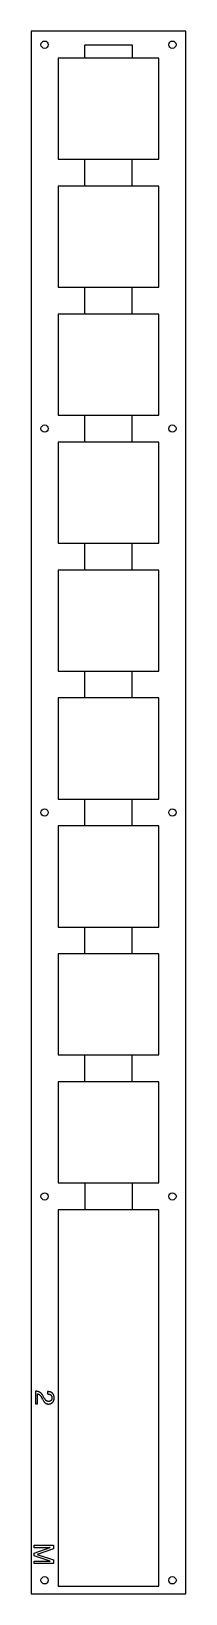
# Model space of a CAD drawing. Extents: x -4 to 37, y -4 to 403.
import ezdxf

# ---------------------------------------------------------------- set-up
doc = ezdxf.new("R2010")
doc.units = 0
for name, color, linetype in [('BORDER', 7, 'CONTINUOUS'), ('GRID_LED', 6, 'CONTINUOUS'), ('GRID_PCB_EX', 6, 'CONTINUOUS'), ('SCREWS-BORDER', 3, 'CONTINUOUS'), ('STRIP_CUTS', 3, 'CONTINUOUS'), ('TEXT_LAYER$TXT_02', 4, 'CONTINUOUS'), ('TEXT_LAYER$TXT_MKR1000', 4, 'CONTINUOUS')]:
    doc.layers.add(name, color=color, linetype=linetype)

msp = doc.modelspace()

# ---------------------------------------------------------------- linework, layer by layer
at = {"layer": 'BORDER'}
for p, q in [((36.83, 403.46), (-3.5, 403.46)), ((-3.5, 403.46), (-3.5, -3.5)), ((36.83, -3.5), (36.83, 403.46)), ((-3.5, -3.5), (36.83, -3.5))]:
    msp.add_line(p, q, dxfattribs=at)
at = {"layer": 'GRID_LED'}
for p, q in [((29.83, 396.46), (3.5, 396.46)), ((3.5, 396.46), (3.5, 370.13)), ((29.83, 370.13), (29.83, 396.46)), ((3.5, 370.13), (29.83, 370.13)), ((29.83, 363.13), (3.5, 363.13)), ((3.5, 363.13), (3.5, 336.8)), ((29.83, 336.8), (29.83, 363.13)), ((3.5, 336.8), (29.83, 336.8)), ((29.83, 329.8), (3.5, 329.8)), ((3.5, 329.8), (3.5, 303.47)), ((29.83, 303.47), (29.83, 329.8)), ((3.5, 303.47), (29.83, 303.47)), ((29.83, 296.47), (3.5, 296.47)), ((3.5, 296.47), (3.5, 270.14)), ((29.83, 270.14), (29.83, 296.47)), ((3.5, 270.14), (29.83, 270.14)), ((29.83, 263.14), (3.5, 263.14)), ((3.5, 263.14), (3.5, 236.81)), ((29.83, 236.81), (29.83, 263.14)), ((3.5, 236.81), (29.83, 236.81)), ((29.83, 229.81), (3.5, 229.81)), ((3.5, 229.81), (3.5, 203.48)), ((29.83, 203.48), (29.83, 229.81)), ((3.5, 203.48), (29.83, 203.48)), ((29.83, 196.48), (3.5, 196.48)), ((3.5, 196.48), (3.5, 170.15)), ((29.83, 170.15), (29.83, 196.48)), ((3.5, 170.15), (29.83, 170.15)), ((29.83, 163.15), (3.5, 163.15)), ((3.5, 163.15), (3.5, 136.82)), ((29.83, 136.82), (29.83, 163.15)), ((3.5, 136.82), (29.83, 136.82)), ((29.83, 129.82), (3.5, 129.82)), ((3.5, 129.82), (3.5, 103.49)), ((29.83, 103.49), (29.83, 129.82)), ((3.5, 103.49), (29.83, 103.49))]:
    msp.add_line(p, q, dxfattribs=at)
at = {"layer": 'GRID_PCB_EX'}
for p, q in [((29.83, 96.49), (3.5, 96.49)), ((3.5, 96.49), (3.5, -1.5)), ((29.83, -1.5), (29.83, 96.49)), ((3.5, -1.5), (29.83, -1.5))]:
    msp.add_line(p, q, dxfattribs=at)
at = {"layer": 'SCREWS-BORDER'}
for centre in [(0, 399.96), (33.33, 399.96), (0, 299.97), (33.33, 299.97), (0, 199.98), (33.33, 199.98), (0, 99.99), (33.33, 99.99), (0, 0), (33.33, 0)]:
    msp.add_circle(centre, 0.95, dxfattribs=at)
at = {"layer": 'STRIP_CUTS'}
for p, q in [((10.47, 396.46), (10.47, 399.96)), ((10.47, 399.96), (22.87, 399.96)), ((22.87, 399.96), (22.87, 396.46)), ((10.47, 363.13), (10.47, 370.13)), ((22.87, 363.13), (22.87, 370.13)), ((10.47, 329.8), (10.47, 336.8)), ((22.87, 329.8), (22.87, 336.8)), ((10.47, 296.47), (10.47, 303.47)), ((22.87, 296.47), (22.87, 303.47)), ((10.47, 263.14), (10.47, 270.14)), ((22.87, 263.14), (22.87, 270.14)), ((10.47, 229.81), (10.47, 236.81)), ((22.87, 229.81), (22.87, 236.81)), ((10.47, 196.48), (10.47, 203.48)), ((22.87, 196.48), (22.87, 203.48)), ((10.47, 163.15), (10.47, 170.15)), ((22.87, 163.15), (22.87, 170.15)), ((10.47, 129.82), (10.47, 136.82)), ((22.87, 129.82), (22.87, 136.82)), ((10.47, 103.49), (10.47, 96.49)), ((22.87, 103.49), (22.87, 96.49))]:
    msp.add_line(p, q, dxfattribs=at)
at = {"layer": 'TEXT_LAYER$TXT_02'}
for p, q in [((-2.31, 49.27), (-2.41, 49.28)), ((-2.41, 49.28), (-2.41, 45.93)), ((-2.22, 49.26), (-2.31, 49.27)), ((-2.12, 49.25), (-2.22, 49.26)), ((-2.03, 49.24), (-2.12, 49.25)), ((-1.94, 49.22), (-2.03, 49.24)), ((-1.85, 49.2), (-1.94, 49.22)), ((-1.75, 49.18), (-1.85, 49.2)), ((-1.66, 49.15), (-1.75, 49.18)), ((-1.57, 49.12), (-1.66, 49.15)), ((-1.48, 49.09), (-1.57, 49.12)), ((-1.4, 49.06), (-1.48, 49.09)), ((-1.31, 49.02), (-1.4, 49.06)), ((-1.25, 48.98), (-1.31, 49.02)), ((-1.19, 48.94), (-1.25, 48.98)), ((-1.12, 48.9), (-1.19, 48.94)), ((-1.07, 48.86), (-1.12, 48.9)), ((-1.01, 48.81), (-1.07, 48.86)), ((0.82, 49.16), (0.74, 49.16)), ((0.74, 49.16), (0.74, 48.54)), ((0.89, 49.15), (0.82, 49.16)), ((0.97, 49.15), (0.89, 49.15)), ((1.04, 49.14), (0.97, 49.15)), ((1.11, 49.13), (1.04, 49.14)), ((1.18, 49.12), (1.11, 49.13)), ((1.25, 49.11), (1.18, 49.12)), ((1.32, 49.09), (1.25, 49.11)), ((1.38, 49.08), (1.32, 49.09)), ((1.44, 49.06), (1.38, 49.08)), ((1.5, 49.04), (1.44, 49.06)), ((1.53, 49.03), (1.5, 49.04)), ((1.56, 49.02), (1.53, 49.03)), ((1.59, 49.01), (1.56, 49.02)), ((1.62, 49), (1.59, 49.01)), ((1.65, 48.99), (1.62, 49)), ((1.67, 48.98), (1.65, 48.99)), ((1.7, 48.96), (1.67, 48.98)), ((1.73, 48.95), (1.7, 48.96)), ((1.75, 48.94), (1.73, 48.95)), ((1.78, 48.92), (1.75, 48.94)), ((1.82, 48.9), (1.78, 48.92)), ((1.84, 48.88), (1.82, 48.9)), ((1.86, 48.87), (1.84, 48.88)), ((1.88, 48.86), (1.86, 48.87)), ((1.9, 48.84), (1.88, 48.86)), ((1.92, 48.83), (1.9, 48.84)), ((-2.41, 45.93), (-1.83, 45.93)), ((-1.83, 45.93), (-1.83, 48.59)), ((-1.83, 48.59), (-1.77, 48.57)), ((-1.77, 48.57), (-1.72, 48.55)), ((-1.72, 48.55), (-1.66, 48.52)), ((-1.66, 48.52), (-1.61, 48.5)), ((-1.61, 48.5), (-1.56, 48.47)), ((-1.56, 48.47), (-1.51, 48.44)), ((-1.51, 48.44), (-1.46, 48.4)), ((-1.46, 48.4), (-1.41, 48.37)), ((-1.41, 48.37), (-1.36, 48.34)), ((-1.36, 48.34), (-1.32, 48.3)), ((-1.32, 48.3), (-1.27, 48.26)), ((-1.27, 48.26), (-1.23, 48.22)), ((-1.23, 48.22), (-1.18, 48.18)), ((-1.18, 48.18), (-1.14, 48.14)), ((-1.14, 48.14), (-1.1, 48.09)), ((-1.1, 48.09), (-1.07, 48.05)), ((-1.07, 48.05), (-1.03, 48)), ((-1.03, 48), (-0.99, 47.95)), ((-0.95, 48.76), (-1.01, 48.81)), ((-0.99, 47.95), (-0.96, 47.9)), ((-0.96, 47.9), (-0.93, 47.85)), ((-0.9, 48.72), (-0.95, 48.76)), ((-0.93, 47.85), (-0.9, 47.8)), ((-0.85, 48.66), (-0.9, 48.72)), ((-0.9, 47.8), (-0.87, 47.75)), ((-0.87, 47.75), (-0.84, 47.69)), ((-0.8, 48.61), (-0.85, 48.66)), ((-0.84, 47.69), (-0.82, 47.64)), ((-0.82, 47.64), (-0.56, 47.17)), ((-0.75, 48.56), (-0.8, 48.61)), ((-0.7, 48.5), (-0.75, 48.56)), ((-0.66, 48.44), (-0.7, 48.5)), ((-0.61, 48.38), (-0.66, 48.44)), ((-0.57, 48.32), (-0.61, 48.38)), ((-0.53, 48.26), (-0.57, 48.32)), ((-0.56, 47.17), (-0.48, 47.03)), ((-0.5, 48.2), (-0.53, 48.26)), ((-0.46, 48.13), (-0.5, 48.2)), ((-0.48, 47.03), (-0.4, 46.89)), ((-0.08, 47.48), (-0.46, 48.13)), ((-0.4, 46.89), (-0.32, 46.77)), ((-0.32, 46.77), (-0.24, 46.65)), ((-0.24, 46.65), (-0.17, 46.55)), ((-0.17, 46.55), (-0.14, 46.51)), ((-0.14, 46.51), (-0.1, 46.46)), ((-0.1, 46.46), (-0.07, 46.42)), ((-0.02, 47.37), (-0.08, 47.48)), ((-0.07, 46.42), (-0.04, 46.39)), ((-0.04, 46.39), (-0.01, 46.35)), ((0.04, 47.28), (-0.02, 47.37)), ((-0.01, 46.35), (0.02, 46.32)), ((0.02, 46.32), (0.05, 46.29)), ((0.1, 47.19), (0.04, 47.28)), ((0.05, 46.29), (0.08, 46.27)), ((0.08, 46.27), (0.1, 46.25)), ((0.15, 47.11), (0.1, 47.19)), ((0.1, 46.25), (0.13, 46.22)), ((0.13, 46.22), (0.16, 46.2)), ((0.21, 47.03), (0.15, 47.11)), ((0.16, 46.2), (0.19, 46.18)), ((0.19, 46.18), (0.21, 46.16)), ((0.23, 47), (0.21, 47.03)), ((0.21, 46.16), (0.24, 46.14)), ((0.26, 46.97), (0.23, 47)), ((0.24, 46.14), (0.27, 46.12)), ((0.28, 46.94), (0.26, 46.97)), ((0.27, 46.12), (0.3, 46.1)), ((0.3, 46.91), (0.28, 46.94)), ((0.33, 46.89), (0.3, 46.91)), ((0.3, 46.1), (0.33, 46.09)), ((0.35, 46.86), (0.33, 46.89)), ((0.33, 46.09), (0.36, 46.07)), ((0.37, 46.85), (0.35, 46.86)), ((0.36, 46.07), (0.39, 46.05)), ((0.39, 46.83), (0.37, 46.85)), ((0.4, 46.81), (0.39, 46.83)), ((0.39, 46.05), (0.42, 46.04)), ((0.42, 46.8), (0.4, 46.81)), ((0.44, 46.78), (0.42, 46.8)), ((0.42, 46.04), (0.45, 46.02)), ((0.46, 46.77), (0.44, 46.78)), ((0.45, 46.02), (0.48, 46.01)), ((0.48, 46.76), (0.46, 46.77)), ((0.5, 46.74), (0.48, 46.76)), ((0.48, 46.01), (0.51, 46)), ((0.52, 46.73), (0.5, 46.74)), ((0.51, 46), (0.55, 45.99)), ((0.54, 46.72), (0.52, 46.73)), ((0.55, 46.71), (0.54, 46.72)), ((0.57, 46.69), (0.55, 46.71)), ((0.55, 45.99), (0.58, 45.98)), ((0.59, 46.68), (0.57, 46.69)), ((0.58, 45.98), (0.61, 45.97)), ((0.61, 46.67), (0.59, 46.68)), ((0.63, 46.66), (0.61, 46.67)), ((0.61, 45.97), (0.64, 45.96)), ((0.65, 46.66), (0.63, 46.66)), ((0.64, 45.96), (0.68, 45.95)), ((0.67, 46.65), (0.65, 46.66)), ((0.69, 46.64), (0.67, 46.65)), ((0.68, 45.95), (0.71, 45.94)), ((0.72, 46.63), (0.69, 46.64)), ((0.71, 45.94), (0.74, 45.93)), ((0.74, 46.62), (0.72, 46.63)), ((0.74, 48.54), (0.79, 48.53)), ((0.76, 46.62), (0.74, 46.62)), ((0.74, 45.93), (0.78, 45.93)), ((0.78, 46.61), (0.76, 46.62)), ((0.8, 46.61), (0.78, 46.61)), ((0.78, 45.93), (0.81, 45.92)), ((0.79, 48.53), (0.85, 48.53)), ((0.82, 46.6), (0.8, 46.61)), ((0.81, 45.92), (0.85, 45.92)), ((0.84, 46.6), (0.82, 46.6)), ((0.86, 46.6), (0.84, 46.6)), ((0.85, 48.53), (0.9, 48.53)), ((0.85, 45.92), (0.88, 45.91)), ((0.89, 46.59), (0.86, 46.6)), ((0.88, 45.91), (0.92, 45.91)), ((0.91, 46.59), (0.89, 46.59)), ((0.9, 48.53), (0.95, 48.52)), ((0.93, 46.59), (0.91, 46.59)), ((0.92, 45.91), (0.95, 45.91)), ((0.95, 46.59), (0.93, 46.59)), ((0.95, 48.52), (1, 48.52)), ((0.97, 46.59), (0.95, 46.59)), ((0.95, 45.91), (0.99, 45.91)), ((1, 46.59), (0.97, 46.59)), ((0.99, 45.91), (1.02, 45.91)), ((1, 48.52), (1.05, 48.51)), ((1.02, 46.59), (1, 46.59)), ((1.05, 46.59), (1.02, 46.59)), ((1.02, 45.91), (1.06, 45.91)), ((1.05, 48.51), (1.1, 48.5)), ((1.08, 46.59), (1.05, 46.59)), ((1.06, 45.91), (1.09, 45.91)), ((1.1, 46.59), (1.08, 46.59)), ((1.09, 45.91), (1.13, 45.91)), ((1.1, 48.5), (1.14, 48.49)), ((1.13, 46.59), (1.1, 46.59)), ((1.15, 46.59), (1.13, 46.59)), ((1.13, 45.91), (1.16, 45.91)), ((1.14, 48.49), (1.19, 48.48)), ((1.18, 46.6), (1.15, 46.59)), ((1.16, 45.91), (1.2, 45.92)), ((1.2, 46.6), (1.18, 46.6)), ((1.19, 48.48), (1.23, 48.47)), ((1.22, 46.61), (1.2, 46.6)), ((1.2, 45.92), (1.23, 45.92)), ((1.25, 46.61), (1.22, 46.61)), ((1.23, 48.47), (1.27, 48.46)), ((1.23, 45.92), (1.26, 45.93)), ((1.27, 46.62), (1.25, 46.61)), ((1.26, 45.93), (1.3, 45.93)), ((1.27, 48.46), (1.31, 48.45)), ((1.29, 46.62), (1.27, 46.62)), ((1.31, 46.63), (1.29, 46.62)), ((1.3, 45.93), (1.33, 45.94)), ((1.31, 48.45), (1.34, 48.44)), ((1.34, 46.63), (1.31, 46.63)), ((1.33, 45.94), (1.36, 45.95)), ((1.34, 48.44), (1.36, 48.43)), ((1.36, 46.64), (1.34, 46.63)), ((1.36, 48.43), (1.38, 48.42)), ((1.38, 46.65), (1.36, 46.64)), ((1.36, 45.95), (1.39, 45.95)), ((1.38, 48.42), (1.4, 48.42)), ((1.4, 46.66), (1.38, 46.65)), ((1.39, 45.95), (1.43, 45.96)), ((1.4, 48.42), (1.41, 48.41)), ((1.42, 46.67), (1.4, 46.66)), ((1.41, 48.41), (1.43, 48.4)), ((1.44, 46.68), (1.42, 46.67)), ((1.43, 48.4), (1.45, 48.39)), ((1.43, 45.96), (1.46, 45.97)), ((1.46, 46.68), (1.44, 46.68)), ((1.45, 48.39), (1.48, 48.38)), ((1.48, 46.7), (1.46, 46.68)), ((1.46, 45.97), (1.49, 45.98)), ((1.48, 48.38), (1.5, 48.36)), ((1.5, 46.71), (1.48, 46.7)), ((1.49, 45.98), (1.52, 45.99)), ((1.5, 48.36), (1.52, 48.35)), ((1.52, 46.72), (1.5, 46.71)), ((1.52, 48.35), (1.53, 48.34)), ((1.54, 46.73), (1.52, 46.72)), ((1.52, 45.99), (1.55, 46)), ((1.53, 48.34), (1.55, 48.34)), ((1.56, 46.74), (1.54, 46.73)), ((1.55, 48.34), (1.56, 48.33)), ((1.55, 46), (1.59, 46.02)), ((1.56, 48.33), (1.57, 48.32)), ((1.57, 46.75), (1.56, 46.74)), ((1.57, 48.32), (1.58, 48.31)), ((1.59, 46.77), (1.57, 46.75)), ((1.58, 48.31), (1.6, 48.3)), ((1.61, 46.78), (1.59, 46.77)), ((1.59, 46.02), (1.62, 46.03)), ((1.6, 48.3), (1.61, 48.29)), ((1.61, 48.29), (1.62, 48.28)), ((1.62, 46.79), (1.61, 46.78)), ((1.62, 48.28), (1.63, 48.27)), ((1.64, 46.81), (1.62, 46.79)), ((1.62, 46.03), (1.65, 46.04)), ((1.63, 48.27), (1.64, 48.26)), ((1.64, 48.26), (1.66, 48.25)), ((1.66, 46.82), (1.64, 46.81)), ((1.65, 46.04), (1.68, 46.06)), ((1.66, 48.25), (1.67, 48.24)), ((1.67, 46.84), (1.66, 46.82)), ((1.67, 48.24), (1.68, 48.23)), ((1.69, 46.86), (1.67, 46.84)), ((1.68, 48.23), (1.69, 48.21)), ((1.68, 46.06), (1.71, 46.07)), ((1.69, 48.21), (1.7, 48.2)), ((1.7, 46.87), (1.69, 46.86)), ((1.7, 48.2), (1.71, 48.19)), ((1.72, 46.89), (1.7, 46.87)), ((1.71, 48.19), (1.72, 48.18)), ((1.71, 46.07), (1.74, 46.09)), ((1.72, 48.18), (1.73, 48.17)), ((1.73, 46.91), (1.72, 46.89)), ((1.73, 48.17), (1.74, 48.16)), ((1.75, 46.92), (1.73, 46.91)), ((1.74, 48.16), (1.75, 48.14)), ((1.74, 46.09), (1.77, 46.11)), ((1.75, 48.14), (1.76, 48.13)), ((1.76, 46.94), (1.75, 46.92)), ((1.76, 48.13), (1.76, 48.12)), ((1.76, 48.12), (1.77, 48.11)), ((1.77, 46.96), (1.76, 46.94)), ((1.77, 48.11), (1.78, 48.09)), ((1.78, 46.98), (1.77, 46.96)), ((1.77, 46.11), (1.8, 46.13)), ((1.78, 48.09), (1.79, 48.08)), ((1.79, 47), (1.78, 46.98)), ((1.79, 48.08), (1.8, 48.07)), ((1.81, 47.02), (1.79, 47)), ((1.8, 48.07), (1.8, 48.05)), ((1.8, 48.05), (1.81, 48.04)), ((1.8, 46.13), (1.83, 46.14)), ((1.81, 48.04), (1.82, 48.03)), ((1.82, 47.04), (1.81, 47.02)), ((1.82, 48.03), (1.83, 48.01)), ((1.83, 47.06), (1.82, 47.04)), ((1.83, 48.01), (1.83, 48)), ((1.83, 48), (1.84, 47.98)), ((1.84, 47.08), (1.83, 47.06)), ((1.83, 46.14), (1.86, 46.16)), ((1.84, 47.98), (1.84, 47.97)), ((1.84, 47.97), (1.85, 47.95)), ((1.85, 47.12), (1.84, 47.1)), ((1.84, 47.1), (1.84, 47.08)), ((1.85, 47.95), (1.86, 47.94)), ((1.86, 47.14), (1.85, 47.12)), ((1.86, 47.94), (1.87, 47.91)), ((1.87, 47.16), (1.86, 47.14)), ((1.86, 46.16), (1.89, 46.18)), ((1.87, 47.91), (1.88, 47.88)), ((1.88, 47.18), (1.87, 47.16)), ((1.88, 47.88), (1.89, 47.84)), ((1.89, 47.23), (1.88, 47.2)), ((1.88, 47.2), (1.88, 47.18)), ((1.89, 47.84), (1.89, 47.81)), ((1.89, 47.81), (1.9, 47.78)), ((1.9, 47.27), (1.89, 47.25)), ((1.89, 47.25), (1.89, 47.23)), ((1.89, 46.18), (1.92, 46.2)), ((1.9, 47.78), (1.91, 47.74)), ((1.91, 47.32), (1.9, 47.3)), ((1.9, 47.3), (1.9, 47.27)), ((1.91, 47.74), (1.91, 47.71)), ((1.91, 47.71), (1.92, 47.67)), ((1.92, 47.39), (1.91, 47.37)), ((1.91, 47.37), (1.91, 47.34)), ((1.91, 47.34), (1.91, 47.32)), ((1.94, 48.81), (1.92, 48.83)), ((1.92, 47.67), (1.92, 47.64)), ((1.92, 47.64), (1.92, 47.6)), ((1.92, 47.6), (1.92, 47.56)), ((1.92, 47.56), (1.92, 47.52)), ((1.92, 47.52), (1.92, 47.49)), ((1.92, 47.49), (1.92, 47.47)), ((1.92, 47.47), (1.92, 47.44)), ((1.92, 47.44), (1.92, 47.42)), ((1.92, 47.42), (1.92, 47.39)), ((1.92, 46.2), (1.95, 46.23)), ((1.96, 48.8), (1.94, 48.81)), ((1.95, 46.23), (1.98, 46.25)), ((1.98, 48.78), (1.96, 48.8)), ((2, 48.77), (1.98, 48.78)), ((1.98, 46.25), (2, 46.27)), ((2.02, 48.75), (2, 48.77)), ((2, 46.27), (2.03, 46.29)), ((2.04, 48.74), (2.02, 48.75)), ((2.03, 46.29), (2.06, 46.32)), ((2.05, 48.72), (2.04, 48.74)), ((2.07, 48.7), (2.05, 48.72)), ((2.06, 46.32), (2.09, 46.34)), ((2.09, 48.69), (2.07, 48.7)), ((2.1, 48.67), (2.09, 48.69)), ((2.09, 46.34), (2.11, 46.37)), ((2.12, 48.65), (2.1, 48.67)), ((2.11, 46.37), (2.14, 46.4)), ((2.13, 48.63), (2.12, 48.65)), ((2.15, 48.62), (2.13, 48.63)), ((2.14, 46.4), (2.16, 46.43)), ((2.17, 48.6), (2.15, 48.62)), ((2.16, 46.43), (2.19, 46.45)), ((2.18, 48.58), (2.17, 48.6)), ((2.19, 48.56), (2.18, 48.58)), ((2.21, 48.54), (2.19, 48.56)), ((2.19, 46.45), (2.21, 46.48)), ((2.22, 48.52), (2.21, 48.54)), ((2.21, 46.48), (2.23, 46.52)), ((2.24, 48.5), (2.22, 48.52)), ((2.23, 46.52), (2.25, 46.55)), ((2.25, 48.48), (2.24, 48.5)), ((2.26, 48.46), (2.25, 48.48)), ((2.25, 46.55), (2.27, 46.58)), ((2.27, 48.44), (2.26, 48.46)), ((2.29, 48.42), (2.27, 48.44)), ((2.27, 46.58), (2.29, 46.61)), ((2.3, 48.39), (2.29, 48.42)), ((2.29, 46.61), (2.31, 46.65)), ((2.31, 48.37), (2.3, 48.39)), ((2.32, 48.35), (2.31, 48.37)), ((2.31, 46.65), (2.33, 46.68)), ((2.33, 48.33), (2.32, 48.35)), ((2.34, 48.31), (2.33, 48.33)), ((2.33, 46.68), (2.34, 46.72)), ((2.35, 48.28), (2.34, 48.31)), ((2.34, 46.72), (2.36, 46.76)), ((2.37, 48.24), (2.35, 48.28)), ((2.36, 46.76), (2.37, 46.79)), ((2.39, 48.19), (2.37, 48.24)), ((2.37, 46.79), (2.39, 46.83)), ((2.4, 48.14), (2.39, 48.19)), ((2.39, 46.83), (2.4, 46.87)), ((2.42, 48.09), (2.4, 48.14)), ((2.4, 46.87), (2.41, 46.91)), ((2.41, 46.91), (2.42, 46.95)), ((2.43, 48.04), (2.42, 48.09)), ((2.42, 46.95), (2.43, 47)), ((2.44, 47.98), (2.43, 48.04)), ((2.43, 47), (2.44, 47.04)), ((2.45, 47.93), (2.44, 47.98)), ((2.44, 47.04), (2.45, 47.08)), ((2.46, 47.87), (2.45, 47.93)), ((2.45, 47.08), (2.46, 47.13)), ((2.47, 47.82), (2.46, 47.87)), ((2.46, 47.17), (2.47, 47.22)), ((2.46, 47.13), (2.46, 47.17)), ((2.47, 47.76), (2.47, 47.82)), ((2.48, 47.7), (2.47, 47.76)), ((2.47, 47.27), (2.48, 47.32)), ((2.47, 47.22), (2.47, 47.27)), ((2.48, 47.64), (2.48, 47.7)), ((2.48, 47.58), (2.48, 47.64)), ((2.48, 47.52), (2.48, 47.58)), ((2.48, 47.47), (2.48, 47.52)), ((2.48, 47.41), (2.48, 47.47)), ((2.48, 47.36), (2.48, 47.41)), ((2.48, 47.32), (2.48, 47.36))]:
    msp.add_line(p, q, dxfattribs=at)
at = {"layer": 'TEXT_LAYER$TXT_MKR1000'}
for p, q in [((-2.72, 8.5), (-2.72, 9.14)), ((-2.72, 9.14), (2.28, 9.14)), ((-2.72, 7.08), (1.49, 8.51)), ((0.23, 8.5), (-2.72, 8.5)), ((2.28, 8.17), (-1.95, 6.74)), ((0.78, 8.5), (0.23, 8.5)), ((1.34, 8.51), (0.78, 8.5)), ((1.49, 8.51), (1.34, 8.51)), ((2.28, 9.14), (2.28, 8.17)), ((-2.72, 6.41), (-2.72, 7.08)), ((1.49, 4.98), (-2.72, 6.41)), ((-2.72, 4.35), (-2.72, 4.99)), ((-2.72, 4.99), (0.23, 4.99)), ((2.28, 4.35), (-2.72, 4.35)), ((-1.95, 6.74), (2.28, 5.31)), ((0.23, 4.99), (0.73, 4.99)), ((0.73, 4.99), (1.49, 4.98)), ((2.28, 5.31), (2.28, 4.35))]:
    msp.add_line(p, q, dxfattribs=at)

doc.saveas('drawing.dxf')
